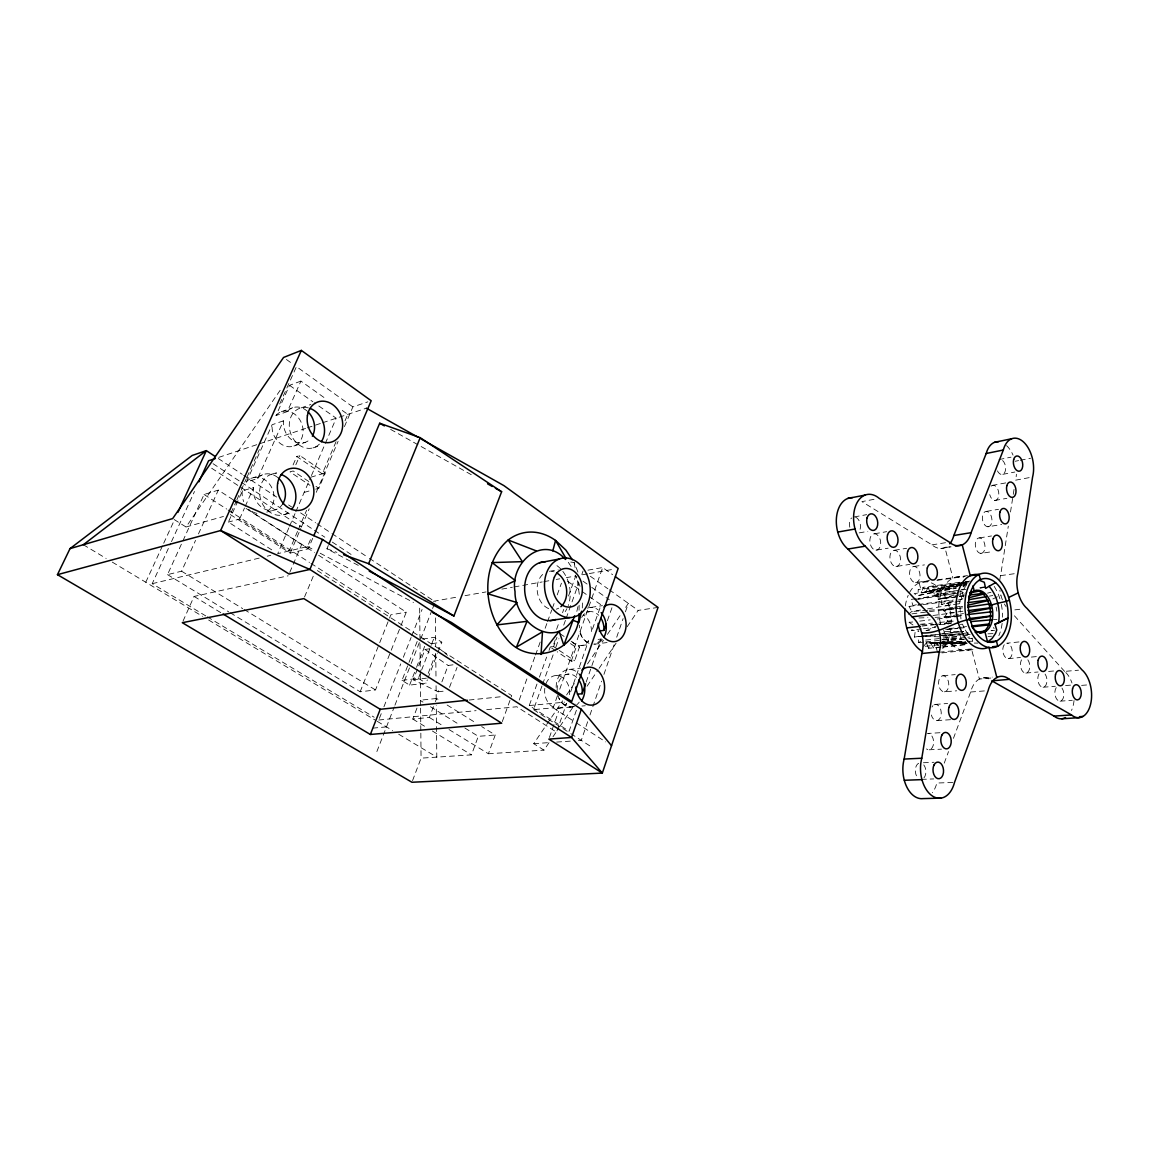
<?xml version="1.0" encoding="UTF-8"?>
<svg xmlns="http://www.w3.org/2000/svg" width="1149" height="1149" viewBox="0 0 1149 1149"><rect width="100%" height="100%" fill="white"/><g stroke="black" fill="none" stroke-linecap="round" stroke-linejoin="round"><path stroke-width="0.75" stroke-dasharray="5 3.75" d="M579.053 610.22L579.125 604.92M579.297 594.277L576.798 576.568M582.313 607.979L582.457 601.071M963.695 583.247L918.238 589.523L918.051 595.57L956.198 588.274M957.735 596.661L941.993 598.73L941.261 604.503L945.139 605.552L962.632 603.311M940.816 634.104L914.475 637.077L915.236 631.174L918.812 630.959M999.759 580.231A25.594 15.354 82 0 1 1000.592 575.635L1008.305 526.156M1010.502 512.009L1012.987 496.109M1013.26 494.343L1014.093 489.043M271.738 549.854L228.392 522.106L242.439 490.838L253.656 487.492L253.398 488.813A18.643 15.727 71.4 0 0 264.069 508.763A18.643 15.727 71.4 0 0 282.668 503.994M242.439 490.838L242.18 492.16A18.47 15.655 71.2 0 0 243.703 501.61M940.744 647.332L933.72 648.065L934.898 642.478L964.758 641.357M959.702 582.27L922.992 587.369L921.8 592.913L963.709 583.534M576.827 611.412L577.99 606.399M962.891 611.225L947.135 613.164L943.458 610.622L945.139 605.552M587.656 721.759L581.265 740.358L574.213 740.846M589.983 714.994L601.602 681.17M603.929 674.406L614.385 643.957M616.711 637.192L623.117 618.593M625.429 611.828L628.345 603.369L624.352 609.286M576.396 710.226L569.114 731.224L529.258 705.558L537.043 683.827M586.162 682.133L601.142 639.002L596.417 639.634M549.409 737.471L558.586 711.346M541.983 685.982L533.538 709.651L553.172 707.827L557.337 695.992M559.735 689.228L602.665 567.52L612.604 574.687M571.24 661.206L576.094 647.404L579.513 646.959L574.644 660.79L571.24 661.206L557.222 651.77M607.404 620.675L611.957 607.749M542.587 684.301L553.459 653.882M555.872 647.117L558.888 638.657M563.714 625.142L565.538 620.072M566.141 618.377L578.809 582.888M581.825 574.443L583.031 571.053M539.441 677.149L546.622 657.084M549.021 650.406L550.227 647.059L552.985 646.212L555.269 639.821M556.561 629.379L558.96 622.715M562.55 612.69L563.742 609.358M568.525 596.015L575.706 575.979L566.356 577.645M555.829 650.837L550.227 647.059L553.617 646.614L556.935 637.336M519.219 700.071L527.061 678.37M530.077 670.025L534.903 656.668M535.506 655.002L540.332 641.645M545.143 628.288L546.953 623.275M547.556 621.609L551.779 609.918M552.382 608.252L554.795 601.573M557.208 594.895L561.43 583.204M449.044 729.572L488.397 753.758L495.219 735.015L481.69 726.57M502.285 721.586L511.722 695.619L316.018 569.703M412.548 780.645L421.065 758.153L471.478 754.864L478.3 736.322L495.219 735.015M944.219 763.166L948.528 751.59M953.44 738.347L970.646 692.028A26.37 16.172 84.2 0 1 990.51 679.878M449.503 687.317L457.029 667.454M429.956 648.74L425.044 649.444L413.281 679.777L438.142 691.77L439.392 688.481M441.891 681.903L448.153 665.458L453.223 664.797M416.972 708.086L412.764 719.044L429.367 717.479L434.796 703.217M435.399 701.622L436.606 698.463L441.115 701.263M963.609 597.035L962.201 592.554L965.318 586.651M428.232 673.328L435.672 653.996M417.188 641.429L401.992 680.38L409.618 685.12L426.078 683.152L427.342 679.878M427.974 678.24L437.41 653.666M438.042 652.029L441.819 642.205L434.265 637.322L419.471 639.562M401.992 680.38L418.408 678.341L420.951 671.777M421.582 670.14L431.105 645.523M431.737 643.885L434.265 637.322M409.618 685.12L415.909 668.919M416.541 667.31L424.699 646.255M376.872 751.561L394.279 706.879M394.94 705.213L410.523 665.185M411.17 663.519L431.967 610.162M432.613 608.482L434.566 603.484M379.4 718.355L381.339 713.4M383.924 706.807L400.742 663.907M403.328 657.3L411.098 637.494M411.744 635.842L422.085 609.444M230.188 612.747L360.14 691.784L375.508 689.96L390.559 651.885M391.206 650.233L400.369 627.067M401.03 625.415L406.258 612.173L316.047 553.588M360.14 691.784L379.069 644.316M379.716 642.679L388.865 619.756M389.511 618.119L390.818 614.844L406.258 612.173M358.273 565.38L326.905 548.777L328.298 545.473M304.528 596.992L313.979 574.514M288.859 527.879L277.713 553.674L307.515 546.551L311.724 536.669M230.274 514.537L290.194 553.1L308.248 548.82L313.146 537.301M289.763 572.403L301.656 544.54M297.519 531.441L289.146 550.946L239.567 519.032L228.392 522.106M298.223 529.804L306.596 510.3M336.054 441.69L322.251 473.833L296.772 456.498L291.372 468.821M345.03 420.793L347.788 414.358L342.1 410.337M290.194 553.1L300.765 528.454M301.469 526.817L309.21 508.748M316.262 492.318L338.093 441.403M344.441 426.609L352.887 406.904L367.852 401.848M315.673 489.158L318.804 488.268L325.397 472.914L299.875 455.521L296.772 456.498M289.548 526.271L295.121 513.373M295.81 511.765L310.072 478.731M311.436 475.585L336.212 418.222L314.323 402.811M295.824 464.785L299.875 455.521M300.894 381.109L289.534 385.332L276.033 415.536L287.365 411.557L300.894 381.109L326.474 399.249M940.916 647.016L928.622 648.309L930.747 643.541L941.175 643.411M230.992 512.914L236.091 501.538M236.809 499.916L240.443 491.786M241.175 490.163L246.259 478.788M246.992 477.151L259.358 449.532M279.71 404.017L296.442 366.632L352.887 406.904M183.007 621.164L194.066 596.432L288.14 575.807M239.567 519.032L244.507 507.987M245.211 506.407L253.656 487.492M283.444 420.821L272.126 424.728L246.417 481.991L257.649 478.558L283.444 420.821A18.413 15.152 69.3 0 0 292.751 440.541A18.413 15.152 69.3 0 0 310.776 438.473M233.348 499.887L218.31 490.12L204.048 494.472L167.51 574.629L181.585 571.197L195.545 540.389M198.475 533.912L218.31 490.12M963.049 582.457L928.09 587.297L925.979 591.965L922.992 587.369M145.765 582.241L162.957 544.87M163.704 543.233L174.174 520.497M205.786 615.921L152.214 583.678L170.756 543.247M171.488 541.624L194.483 491.485M947.135 613.164L944.622 617.214L947.882 621.092L954.891 620.259M912.995 624.97L909.161 622.385L910.927 619.627M548.992 742.699L543.98 750.125L533.739 743.69L545.689 725.967M546.68 724.488L562.622 700.847M566.601 694.944L575.563 681.659M587.512 663.921L603.44 640.295M607.433 634.392L620.374 615.189M552.999 736.753L559.003 727.834M560.008 726.34L575.046 704.05M587.067 686.212L598.098 669.853M599.089 668.373L616.137 643.095M627.153 626.736L638.183 610.392L658.047 607.419M174.145 519.52L186.037 527.003L280.227 390.172M963.121 586.938L964.945 584.381L967.142 584.08M601.142 639.002L599.749 640.898A16.287 12.194 81.8 0 1 594.033 643.9M923.48 646.47L926.41 642.851L937.081 642.463M961.153 585.459L933.189 589.279L930.302 592.769L928.09 587.297M257.649 478.558L259.042 476.979A18.643 15.727 71.4 0 1 278.546 478.214M246.417 481.991L247.796 480.426A18.47 15.655 71.2 0 1 270.245 485.079A18.47 15.655 71.2 0 1 268.536 510.357M287.365 411.557L289.203 409.618A18.413 15.152 69.3 0 1 308.176 411.988M276.033 415.536L277.886 413.611A18.255 15.095 69.1 0 1 301.785 423.837A18.255 15.095 69.1 0 1 289.921 446.76A18.255 15.095 69.1 0 1 272.126 424.728M947.882 621.092L944.679 623.85L946.647 627.569M908.428 614.284L911.76 611.498L920.55 610.047M923.667 636.546L918.367 636.46L918.654 642.636L921.01 641.171M933.189 589.279L934.467 595.254L937.929 593.186L960.65 590.126M926.424 630.7L937.483 625.415M992.865 598.945L1000.88 595.11M962.517 607.85L943.458 610.622L949.447 607.792L953.009 607.347M281.361 411.715L292.708 407.708M301.081 407.895L310.876 404.462M958.094 600.08L964.068 598.528L960.291 599.792L959.645 603.685L960.952 618.938M218.784 457.359L257.922 444.304M259.631 443.744L305.577 428.433M307.271 427.859L320.887 423.32M322.596 422.76L366.387 408.168M927.588 610.334L911.76 611.498L909.06 606.442L916.356 604.733M293.957 445.984L305.375 442.308M312.959 447.895L321.174 445.309M251.315 478.271L262.575 474.81M271.796 474.207L279.896 471.722M310.733 477.223L325.397 472.914M304.169 492.404L312.384 490.092M186.037 527.003L223.466 516.461M266.683 512.095L276.406 509.424M283.947 514.709L292.105 512.511M957.993 585.502L930.302 592.769L956.212 587.67M964.916 583.692L968.377 582.787M937.929 593.186L938.202 599.261L958.338 594.019M960.018 593.588L963.379 592.712M980.154 588.345L985.181 587.038M963.422 582.687L925.979 591.965L960.018 584.338M965.131 582.256L970.244 580.992M959.832 583.548L921.8 592.913L918.238 589.523M961.569 583.132L966.754 581.854M959.228 583.663L921.8 592.913L919.157 582.902L929.828 581.394M960.923 583.247L967.731 581.566M953.268 601.559L941.261 604.503L953.297 602.406M987.522 593.143L990.955 592.295M152.214 583.678L260.277 557.854M267.257 556.188L270.747 555.355M958.007 586.033L918.051 595.57L914.144 593.616L956.126 587.9M959.745 585.617L964.945 584.381M961.713 583.951L968.521 582.428M943.458 610.622L962.675 606.327M914.992 599.749L956.155 590.643M999.041 459.557L1011.019 457.173M964.586 595.785L938.202 599.261L964.528 593.99M1015.17 461.266L1018.589 460.591M1020.298 460.261L1030.552 458.25M963.121 586.306L966.568 585.631M958.367 614.528L944.622 617.214L963.781 615.002M960.076 614.184L963.508 613.509M1002.847 474.322L1014.84 472.038M874.001 499.327L861.922 501.625L931.968 544.87A26.571 16.546 80.5 0 0 948.686 545.028M1029.174 477.639L1015.472 480.196A25.537 15.253 79.7 0 0 1016.405 474.235M992.176 485.424L1005.921 482.867M549.481 571.326L558.112 569.732M854.21 516.935L866.633 514.651M587.943 570.177L602.665 567.52M994.833 500.476L1006.854 498.336M433.446 601.286L458.006 596.92M465.015 595.67L486.07 591.922M501.854 589.121L512.382 587.24M514.134 586.938L542.199 581.94M543.951 581.624L549.208 580.69M556.231 579.441L559.735 578.823M582.5 574.773L587.599 573.868M589.293 573.566L614.772 569.028M859.165 532.877L867.811 531.369M986.445 511.391L998.495 509.309M955.006 602.105L961.885 600.913M989.361 596.116L992.793 595.527M874.533 533.754L886.655 531.671M987.91 526.773A7.756 4.697 80.6 0 0 990.898 515.312A7.756 4.697 80.6 0 0 982.682 515.154A7.756 4.697 80.6 0 0 987.91 526.773L1001.698 524.49M927.573 608.884L953.943 604.546M951.645 622.715L944.679 623.85L951.659 623.246M876.026 550.156A8.258 5.343 80.6 0 0 879.545 537.876A8.258 5.343 80.6 0 0 870.224 537.818A8.258 5.343 80.6 0 0 876.026 550.156L888.148 548.174M894.482 550.256L906.618 548.303M931.968 544.87L945.814 542.658M979.422 537.904L991.515 535.965M950.122 546.795L944.923 547.628L952.923 578.134M940.701 548.49L951.085 546.852M914.475 637.077L918.367 636.46M590.945 607.404L602.449 605.624M586.45 612.115L589.581 611.641M980.887 553.387A7.799 4.754 81.1 0 0 983.932 541.797A7.799 4.754 81.1 0 0 975.616 541.754A7.799 4.754 81.1 0 0 980.887 553.387L992.995 551.549M918.468 599.218L958.28 593.114L918.008 598.457M895.976 566.514A8.187 5.242 81.1 0 0 899.408 554.306A8.187 5.242 81.1 0 0 890.274 554.335A8.187 5.242 81.1 0 0 895.976 566.514L909.85 564.403M914.073 566.457L924.471 564.891M431.923 643.655L441.819 642.205M915.552 582.586A8.115 5.142 81.5 0 0 918.898 570.435A8.115 5.142 81.5 0 0 909.936 570.55A8.115 5.142 81.5 0 0 915.552 582.586L929.455 580.604M925.017 581.609L928.579 581.107M937.455 579.843L967.444 575.592M936.938 580.389L965.074 576.41M1000.592 575.635L1016.161 573.466M964.801 582.213L968.291 581.724M962.891 585.214L966.395 584.726M938.202 599.261L941.993 598.73M963.48 589.222L961.296 589.509L960.018 592.855L962.201 592.554M962.388 589.897L965.892 589.423M979.867 587.541L985.124 586.837M934.467 595.254L955.451 592.453M957.189 592.209L964.183 591.275M916.256 598.686L911.013 599.39L912.852 605.178M581.466 645.551L589.322 644.517M593.904 644.287L607.089 642.55M959.487 596.432L962.977 595.972M918.094 604.503L953.124 599.95M909.06 606.442L921.311 604.848M923.064 604.618L952.837 600.755M932.916 615.505L954.029 612.747M954.79 607.117L961.914 606.227M911.933 613.853L927.703 611.871M929.455 611.656L957.505 608.137M413.281 679.777L426.38 678.169M909.161 622.385L912.679 621.968M919.688 621.121L930.216 619.842M937.225 618.995L960.463 616.18M1014.84 609.875L1023.515 608.826M921.986 626.104L933.85 624.697M935.559 624.496L951.085 622.657M569.085 669.465L580.59 668.115M921.757 628.934L911.229 630.169L918.827 631.203M923.509 628.733L935.803 627.297M960.377 624.424L962.56 624.166L963.925 628.015L970.043 637.006L967.846 637.235M949.06 628.604L961.325 627.182M963.077 626.981L966.582 626.578M947.149 629.681L957.677 628.474M959.429 628.273L966.438 627.469M556.518 675.497L569.057 674.061M942.568 633.903L963.638 631.519L943.918 631.39M438.142 691.77L444.878 691.009M968.061 632.898L941.562 635.498L968.248 633.243M994.56 630.298L991.041 630.686L994.56 630.298L993.641 627.368M965.533 634.779L967.731 634.535M925.692 640.05L960.823 636.173M962.575 635.971L969.598 635.196M921.857 636.086L937.527 634.377M939.264 634.176L960.162 631.907M918.654 642.636L923.925 642.061M925.677 641.86L966.079 637.436M942.41 641.573L966.984 638.901M968.736 638.7L972.255 638.327M436.606 698.463L419.988 700.244L422.976 702.096M925.232 646.284L941.06 644.575M942.812 644.388L969.167 641.559M941.936 645.393L966.51 642.765M942.683 646.83L967.286 644.216M942.496 647.146L967.099 644.532M1018.991 641.932L1006.811 643.21A7.77 4.697 83.1 0 1 1012.097 653.996A7.77 4.697 83.1 0 1 1004.398 656.065A7.77 4.697 83.1 0 1 1005.619 643.526M469.079 700.043L502.831 696.538M939.221 652.23L971.48 648.898L979.393 679.045L991.63 677.982M941.893 652.891L974.395 649.558M1008.276 658.664L1020.47 657.487M920.076 624.295L932.457 623.117M939.537 622.442L953.699 621.092M1031.342 657.084L1036.57 656.582M378.753 720.006L476.088 710.657M486.716 709.637L516.806 706.75L556.533 732.186L566.615 703.36A16.402 12.51 84 0 1 551.577 706.061A16.402 12.51 84 0 1 544.899 687.619M529.258 705.558L564.662 702.154M557.997 708.229L570.565 707.066M581.954 706.046L585.243 705.745M942.941 675.741L955.192 674.621M372.75 728.136L386.495 726.886M1025.856 673.07L1038.05 671.993M1048.62 671.433L1053.834 670.973M993.497 619.627L996.987 619.325M983.487 677.881L992.219 677.106M1066.358 671.246L1078.509 670.183M944.435 691.813A8.072 5.07 83.8 0 0 947.681 679.447A8.072 5.07 83.8 0 0 938.92 680.079A8.072 5.07 83.8 0 0 944.435 691.813L956.7 690.808M970.646 692.028L984.65 690.894M1043.12 687.246L1055.313 686.269M1065.597 685.536L1070.811 685.12M1081.597 685.379L1086.796 684.962M935.358 704.409L947.638 703.475M929.354 610.205L953.986 608.396M1060.096 701.177L1072.29 700.287M533.739 743.69L549.581 742.57M556.619 742.082L572.461 740.976M936.852 720.61L950.912 719.662M942.123 639.49L961.541 638.212M988.025 636.46L991.558 636.216M488.397 753.758L543.98 750.125M925.965 630.499L929.541 630.284M945.641 629.279L958.151 628.489M939.983 732.717L927.66 733.464A8.201 5.199 85 0 1 933.591 743.245A8.201 5.199 85 0 1 926.482 748.961M929.168 749.794L941.505 749.148M923.394 762.749L933.979 762.275M918.956 617.975L927.889 617.616M935.042 617.343L958.28 616.438M941.562 635.498L970.129 634.463M987.968 633.817L993.325 633.63M921.383 779.367L933.749 778.921M921.871 636.331L937.584 635.77M939.336 635.713L960.291 634.966M938.862 642.406L965.562 641.444M967.343 641.372L972.686 641.185L975.214 642.664M952.751 782.483L936.852 783.029A27.547 17.537 85.7 0 1 932.342 792.738M942.123 639.663L963.307 639.289M942.912 643.383L967.257 643.067M921.771 624.869L937.555 624.683M939.308 624.668L948.083 624.568M933.72 648.065L930.747 643.541L937.713 643.483M939.465 643.454L967.357 643.196M937.527 652.417L934.898 642.478L966.237 642.305M928.622 648.309L926.41 642.851L966.496 642.708M930.747 643.541L966.223 643.526M926.41 642.851L940.586 642.923M942.367 642.923L967.185 643.052M974.28 643.081L977.828 643.095M925.433 636.575L960.779 637.135M577.947 572.145L574.141 562.522L567.865 561.646L571.642 567.333M326.905 548.777L336.916 552.353M307.515 546.551L313.849 549.897M320.169 553.229L413.482 602.449M390.631 429.396L473.489 475.93M207.308 616.841L374.157 717.249M83.331 544.727L106.168 558.443M112.257 562.105L202.497 616.324M208.63 620.015L375.752 720.437M377.289 721.371L392.585 730.563M398.689 734.225L436.807 757.134L436.275 705.357M194.066 596.432L221.542 613.092M167.51 574.629L228.665 611.828M412.764 719.044L426.308 727.317M432.34 730.994L471.478 754.864M181.585 571.197L242.654 608.611M244.191 609.544L375.508 689.96M429.367 717.479L442.983 725.852M430.458 706.721L458.853 724.301M464.842 728.006L478.3 736.322M447.119 705.012L475.686 722.822M418.408 678.341L426.078 683.152M533.538 709.651L569.329 732.674M570.823 733.637L591.62 747.022M204.048 494.472L226.655 509.036M228.148 510.012L309.483 562.436M310.991 563.398L390.818 614.844M248.385 509.653L314.539 552.612M246.058 508.447L308.248 548.82M553.172 707.827L574.773 721.845M576.238 722.807L605.652 741.895M211.646 468.218L301.426 527.075M213.053 463.693L239.882 481.33M241.362 482.321L324.822 537.186M332.276 542.084L353.145 555.814M218.31 458.523L242.238 474.336M243.732 475.327L276.65 497.072M288.614 504.971L291.602 506.953M300.578 512.885L315.544 522.766M317.038 523.743L330.495 532.648M331.989 533.624L367.895 557.351M369.389 558.342L435.212 601.817M308.822 481.546L293.124 470.961L290.036 471.894L309.971 485.323M315.961 486.343L318.804 488.268M553.617 646.614L557.825 649.444M559.218 650.391L574.644 660.79M570.522 643.612L576.094 647.404M559.98 633.659L564.173 636.503M571.139 641.257L579.513 646.959M425.044 649.444L448.153 665.458M289.534 385.332L312.873 401.777M567.606 581.279L580.719 590.514M582.17 591.534L587.986 595.642M589.451 596.661L601.099 604.877L591.405 632.122A16.143 12.165 81.8 0 0 583.362 614.945M583.003 581.164L590.313 586.335M591.764 587.369L609.286 599.792M286.417 359.493L292.148 363.572M590.342 576.267L607.878 588.776M609.343 589.825L638.183 610.392M438.142 647.562L447.55 655.289M934.898 642.478L938.417 645.767M1014.423 615.792L1064.62 671.404M580.044 586.249L575.491 575.132M943.645 630.083L945.44 635.785M960.478 594.335L961.885 598.801M972.025 638.097L972.686 641.185M574.141 562.522L575.462 569.545M996.154 607.117L996.872 611.167M435.385 617.889L435.672 646.442M435.744 653.594L436.002 678.585M436.074 685.723L436.261 703.576M419.672 608.151L419.988 642.076M420.003 643.871L420.275 672.438M420.29 674.219L420.591 706.362M420.606 708.157L420.821 731.367M420.836 733.148L421.065 758.153M994.187 586.378A37.357 22.894 82.4 0 1 1000.204 599.821M1001.339 604.446A37.357 22.894 82.4 0 1 1002.546 617.2M1002.129 623.39A37.357 22.894 82.4 0 1 998.854 635.627M971.48 648.898A37.027 22.923 82.4 0 1 943.817 632.812M940.643 623.907A37.027 22.923 82.4 0 1 963.336 577.487M1006.021 606.514A25.594 15.354 82 0 1 1004.427 604.029M1002.402 599.807A25.594 15.354 82 0 1 999.903 590.155M1065.812 672.495A25.249 14.836 83.9 0 1 1071.988 683.023M1074.042 700.545A25.249 14.836 83.9 0 1 1071.486 710.484M1027.852 659.813A7.698 4.61 83.4 0 1 1028.628 671.117A7.698 4.61 83.4 0 1 1021.748 670.025A7.698 4.61 83.4 0 1 1022.179 658.908M1045.073 674.061A7.641 4.524 83.7 0 1 1045.849 685.278A7.641 4.524 83.7 0 1 1039.098 684.244A7.641 4.524 83.7 0 1 1039.5 673.213M1061.978 688.064A7.569 4.452 83.9 0 1 1062.495 699.612A7.569 4.452 83.9 0 1 1055.644 697.127A7.569 4.452 83.9 0 1 1057.511 686.441M905.326 605.911A36.366 22.951 82.4 0 1 908.198 595.326M909.577 592.453A36.366 22.951 82.4 0 1 935.329 585.085A36.366 22.951 82.4 0 1 951.315 621.681M951.013 628.086A36.366 22.951 82.4 0 1 942.683 648.539M849.829 527.247A8.345 5.443 80.2 0 1 851.567 517.969M855.66 517.251A8.345 5.443 80.2 0 1 860.285 524.231A8.345 5.443 80.2 0 1 858.346 532.404M1006.567 445.611A25.537 15.253 79.7 0 1 1013.059 455.148M991.113 486.142A7.698 4.639 80.1 0 1 998.05 489.804A7.698 4.639 80.1 0 1 996.37 500.088A7.698 4.639 80.1 0 1 989.734 494.644M1002.632 460.519A7.655 4.582 79.7 0 1 1004.729 472.483A7.655 4.582 79.7 0 1 997.26 470.53M934.065 704.797A8.144 5.127 84.4 0 1 940.844 710.01A8.144 5.127 84.4 0 1 938.13 720.222A8.144 5.127 84.4 0 1 931.351 715.023M931.954 707.066A8.144 5.127 84.4 0 1 932.902 705.701M916.471 775.79A8.258 5.257 85.7 0 1 915.71 767.546A8.258 5.257 85.7 0 1 919.875 762.907M923.782 764.904A8.258 5.257 85.7 0 1 923.882 777.959M574.514 706.506A18.815 14.262 83.9 0 1 558.917 698.362M556.173 687.389A18.815 14.262 83.9 0 1 564.245 670.872A18.815 14.262 83.9 0 1 579.541 674.42M589.049 643.354A18.528 13.86 81.8 0 1 579.311 631.045M587.398 608.123A18.528 13.86 81.8 0 1 598.069 609.717M602.449 639.634A18.528 13.86 81.8 0 1 595.11 644.158M288.14 512.713A21.156 17.795 71.8 0 1 260.651 499.413A21.156 17.795 71.8 0 1 276.435 473.661M319.379 444.132A20.897 17.149 69.7 0 1 290.051 431.406A20.897 17.149 69.7 0 1 310.187 408.455M573.782 706.477A16.531 12.538 84 0 1 557.796 694.872M557.164 690.578A16.531 12.538 84 0 1 563.771 675.612A16.531 12.538 84 0 1 577.272 677.953M579.197 702.154A16.531 12.538 84 0 1 576.726 704.797M545.976 683.655A16.402 12.51 84 0 1 559.735 676.057A16.402 12.51 84 0 1 569.717 691.813L569.545 695.001L588.561 640.697L587.168 642.564A16.143 12.165 81.8 0 1 572.259 642.061M587.685 642.578A16.287 12.194 81.8 0 1 579.498 625.142M581.653 617.458A16.287 12.194 81.8 0 1 598.744 615.275M548.648 608.625A19.26 14.65 80.3 0 1 537.33 591.778A19.26 14.65 80.3 0 1 544.209 573.236M551.563 571.312A19.26 14.65 80.3 0 1 554.134 571.829M558.687 608.18A19.26 14.65 80.3 0 1 556.303 609.157M556.949 565.667A29.615 22.563 80.3 0 1 561.947 570.292M562.838 571.383A29.615 22.563 80.3 0 1 568.281 605.48M566.917 608.697A29.615 22.563 80.3 0 1 565.222 611.613M256.945 513.373A18.47 15.655 71.2 0 1 249.118 509.38"/><path stroke-width="1.5" d="M579.024 613.753C580.015 651.885 528.224 668.574 505.632 637.594C482.752 610.622 480.11 564.331 508.188 540.001A61.558 47.166 80.3 0 1 555.556 540.447L565.868 550.069L572.303 559.75M577.416 694.211L582.126 693.737L582.299 690.52A16.531 12.538 84 0 0 578.895 679.978M982.74 632.079L984.937 631.835L987.58 641.975L991.989 638.585L995.522 633.386L996.743 630.054L994.933 624.194L998.567 622.887C1000.52 610.22 997.691 596.058 989.045 586.306L985.612 588.417L984.305 582.27L979.221 580.216M1009.31 679.332A26.599 16.143 84.1 0 0 988.154 690.606L954.517 782.412A27.806 17.522 85.6 0 1 931.609 795.453A27.806 17.522 85.6 0 1 921.785 758.225L939.322 651.698A27.619 17.494 82.8 0 0 929.555 614.686L865.226 546.177A28.079 18.125 80.2 0 1 854.942 507.887A28.079 18.125 80.2 0 1 879.172 498.336L949.275 542.098A26.815 16.531 80.5 0 0 971.106 532.676L1003.321 450.02A25.752 15.239 79.7 0 1 1023.544 442.006A25.752 15.239 79.7 0 1 1032.592 477.007L1017.885 573.222A25.824 15.325 81.9 0 0 1026.976 608.396L1081.985 669.881A25.465 14.808 83.9 0 1 1090.66 703.992A25.465 14.808 83.9 0 1 1071.5 714.951L1054.05 716.086L991.831 680.84L1009.31 679.332L1071.5 714.951M940.83 798.138L923.135 798.598A27.547 17.537 85.7 0 1 906.647 786.692A27.547 17.537 85.7 0 1 904.148 759.072L921.857 653.522A27.361 17.494 82.9 0 0 912.134 616.841L847.905 549.05A27.82 18.125 80.2 0 1 836.458 517.725A27.82 18.125 80.2 0 1 852.472 497.646M581.566 611.225L578.924 622.586L572.504 620.101C551.764 650.578 514.307 620.216 515.025 591.606C509.625 563.312 542.529 533.538 565.509 559.462M552.798 550.917L555.556 540.447L566.112 558.615M582.126 693.737L585.588 683.784M237.039 502.587L234.037 500.634L322.539 539.499L581.337 709.292L571.584 737.457L602.32 773.09L658.047 607.419L615.447 576.726M599.261 631.031L603.986 630.37L606.255 623.907M369.246 571.182L453.927 615.993L501.625 491.743L420.189 437.668L379.687 423.249L328.987 543.822M370.351 734.47L501.696 723.209L303.853 598.6L182.318 622.701L370.351 734.47L380.233 709.292L467.298 700.229M949.792 543.807A26.571 16.546 80.5 0 0 953.828 535.506L986.201 453.496A25.537 15.253 79.7 0 1 998.524 441.719M453.927 615.993L368.642 563.699L420.189 437.668M322.539 539.499L309.885 569.444L289.074 574.04L220.637 530.551L57.45 574.672L70.017 548.619L192.199 455.464L206.332 450.623L215.308 456.555M313.835 535.649L371.184 400.728L301.34 350.402L283.559 357.454L172.666 518.587L70.017 548.619M301.34 350.402L220.637 530.551L309.885 569.444L571.584 737.457L548.834 739.109L602.32 773.09L411.931 782.254L57.45 574.672M177.923 512.368L206.332 450.623L83.331 544.727M198.935 481.79L208.587 460.763L215.394 458.494M574.658 615.749L563.843 645.293L559.146 631.289L541.05 654.427L542.486 631.821L516.461 647.117L527.018 621.336L496.856 624.927L517.007 602.55L487.851 593.803L515.312 580.618L492.074 562.579L522.378 561.66L508.188 540.001L536.152 550.831M989.045 586.306L995.594 582.629M998.567 622.887L1007.989 618.033L994.933 624.194M970.029 619.282C953.383 622.011 939.408 633.975 921.685 632.955M1009.425 600.223C1002.948 602.694 995.867 603.081 989.49 605.911M1008.607 597.494L1018.201 592.87M968.679 597.767L984.104 593.976M967.918 605.15L988.872 600.467M994.589 442.308L1011.68 438.746M986.201 453.496L1003.321 450.02M969.799 592.927L980.327 590.83M968.664 612.503L990.998 608.123M847.804 498.436L865.053 495.09M539.556 562.751L559.419 558.96M837.75 532.073L855.028 529.014M968.751 599.706L985.928 596.719M847.905 549.05L865.226 546.177M969.067 619.842L991.702 616.108M953.828 535.506L971.106 532.676M955.307 545.976L962.23 544.885L970.273 575.678L979.063 574.428L980.413 579.613M549.983 620.618L569.976 617.587A30.003 22.65 80.3 0 0 585.76 572.36A30.003 22.65 80.3 0 0 546.378 573.38A30.003 22.65 80.3 0 0 569.976 617.587M967.717 607.089L990.237 603.814M969.971 595.053L982.208 593.444M967.875 602.636L987.12 600.18M912.134 616.841L929.555 614.686M968.147 610.579L989.145 607.979M968.894 618.593L989.921 616.079M906.733 627.914L920.292 626.306M967.257 614.6L991.644 611.771M971.839 625.975L989.375 623.95M971.695 626.866L989.232 624.855M975.257 632.453L984.032 631.476M987.58 641.975L996.427 641.027L997.763 646.183L992.463 646.729M921.857 653.522L939.322 651.698M976.894 632.036L985.727 631.16M970.833 621.595L991.759 619.771M1079.486 716.674L1082.976 716.445M1061.805 718.786L1079.241 717.665M904.148 759.072L921.785 758.225M904.292 780.272L921.958 779.625M343.594 554.752L368.642 563.699M432.469 612.46L451.442 622.471L571.742 701.479L618.176 568.425L503.966 485.654L421.108 438.975M379.687 423.249L384.384 425.891M487.549 483.83L492.246 486.472M495.377 488.224L501.625 491.743M366.387 408.168L417.977 437.223M223.064 614.011L380.233 709.292M581.337 709.292L611.541 745.715M972.944 585.933L974.28 591.031M988.916 647.088L996.872 677.522M1065.54 717.565A25.249 14.836 83.9 0 1 1054.05 716.086M987.522 647.72A37.357 22.894 82.4 0 1 956.485 613.394A37.357 22.894 82.4 0 1 979.149 574.658M968.866 596.647A21.343 13.084 82.4 0 1 987.092 595.814A21.343 13.084 82.4 0 1 990.668 625.286A21.343 13.084 82.4 0 1 972.672 628.043M970.043 592.625A21.328 13.084 82.4 0 1 972.097 591.318M975.429 590.543A21.328 13.084 82.4 0 1 990.452 611.369A21.328 13.084 82.4 0 1 979.422 632.941M922.604 651.627A36.366 22.951 82.4 0 1 904.995 608.956M579.541 674.42A18.815 14.262 83.9 0 1 581.653 700.818M601.157 612.575A18.528 13.86 81.8 0 1 603.957 637.307M281.16 474.523A21.156 17.795 71.8 0 1 291.616 509.495M310.187 408.455A20.897 17.149 69.7 0 1 321.347 441.733M581.839 670.054A19.059 14.305 83.8 0 1 603.168 678.944A19.059 14.305 83.8 0 1 594.177 704.71A19.059 14.305 83.8 0 1 575.936 686.958M603.871 606.988A18.757 13.903 81.7 0 1 624.683 616.324A18.757 13.903 81.7 0 1 615.95 641.343A18.757 13.903 81.7 0 1 598.141 623.404M601.099 618.349A16.287 12.194 81.8 0 1 603.986 630.37M278.546 478.214A18.643 15.727 71.4 0 1 282.668 503.994M308.176 411.988A18.413 15.152 69.3 0 1 312.356 436.189M556.633 572.906A19.26 14.65 80.3 0 1 566.529 589.064A19.26 14.65 80.3 0 1 560.87 606.686M555.757 619.455A29.615 22.563 80.3 0 1 525.265 595.34A29.615 22.563 80.3 0 1 545.358 561.746M1055.5 674.635A7.698 4.524 83.6 0 0 1060.541 685.838A7.698 4.524 83.6 0 0 1063.313 674.061A7.698 4.524 83.6 0 0 1055.5 674.635M969.612 595.239A32.129 19.59 82.3 0 0 991.458 642.348A32.129 19.59 82.3 0 0 1003.58 593.674A32.129 19.59 82.3 0 0 969.612 595.239M966.381 592.769A37.529 22.894 82.3 0 0 991.96 647.749A37.529 22.894 82.3 0 0 1006.064 590.801A37.529 22.894 82.3 0 0 966.381 592.769M1038.165 660.201A7.77 4.61 83.4 0 0 1043.278 671.533A7.77 4.61 83.4 0 0 1046.121 659.684A7.77 4.61 83.4 0 0 1038.165 660.201M1020.499 645.508A7.828 4.682 83.1 0 0 1025.698 656.984A7.828 4.682 83.1 0 0 1028.628 645.063A7.828 4.682 83.1 0 0 1020.499 645.508M1072.548 688.811A7.641 4.438 83.9 0 0 1077.518 699.899A7.641 4.438 83.9 0 0 1080.218 688.179A7.641 4.438 83.9 0 0 1072.548 688.811M887.531 534.888A8.345 5.343 80.6 0 0 893.347 547.326A8.345 5.343 80.6 0 0 896.852 534.946A8.345 5.343 80.6 0 0 887.531 534.888M907.595 551.577A8.258 5.242 81.1 0 0 913.326 563.872A8.258 5.242 81.1 0 0 916.73 551.563A8.258 5.242 81.1 0 0 907.595 551.577M927.3 567.965A8.187 5.142 81.5 0 0 932.916 580.116A8.187 5.142 81.5 0 0 936.248 567.865A8.187 5.142 81.5 0 0 927.3 567.965M867.078 517.869A8.431 5.443 80.2 0 0 872.996 530.465A8.431 5.443 80.2 0 0 876.586 518.027A8.431 5.443 80.2 0 0 867.078 517.869M1006.826 485.725A7.77 4.625 80.1 0 0 1012.01 497.416A7.77 4.625 80.1 0 0 1014.955 486.013A7.77 4.625 80.1 0 0 1006.826 485.725M999.903 512.195A7.828 4.697 80.6 0 0 1005.145 523.915A7.828 4.697 80.6 0 0 1008.118 512.368A7.828 4.697 80.6 0 0 999.903 512.195M992.894 539.025A7.871 4.754 81.1 0 0 998.179 550.759A7.871 4.754 81.1 0 0 1001.196 539.068A7.871 4.754 81.1 0 0 992.894 539.025M1013.662 459.571A7.727 4.567 79.7 0 0 1018.804 471.248A7.727 4.567 79.7 0 0 1021.705 460.002A7.727 4.567 79.7 0 0 1013.662 459.571M941.807 735.188A8.273 5.199 85 0 0 945.426 748.731A8.273 5.199 85 0 0 950.798 737.988A8.273 5.199 85 0 0 941.807 735.188M948.844 707.554A8.215 5.127 84.4 0 0 954.431 719.432A8.215 5.127 84.4 0 0 957.691 706.779A8.215 5.127 84.4 0 0 948.844 707.554M956.428 678.528A8.158 5.07 83.8 0 0 961.957 690.377A8.158 5.07 83.8 0 0 965.174 677.896A8.158 5.07 83.8 0 0 956.428 678.528M934.022 764.99A8.345 5.257 85.6 0 0 937.67 778.605A8.345 5.257 85.6 0 0 943.114 767.661A8.345 5.257 85.6 0 0 934.022 764.99M277.627 483.514A21.458 17.91 72.1 0 0 301.9 509.869A21.458 17.91 72.1 0 0 307.372 474.666A21.458 17.91 72.1 0 0 277.627 483.514M307.415 415.708A21.185 17.264 70 0 0 331.041 442.193A21.185 17.264 70 0 0 336.298 407.866A21.185 17.264 70 0 0 307.415 415.708M554.378 577.186A19.461 14.693 80.3 0 0 568.109 607.074A19.461 14.693 80.3 0 0 580.058 579.01A19.461 14.693 80.3 0 0 554.378 577.186"/></g></svg>
